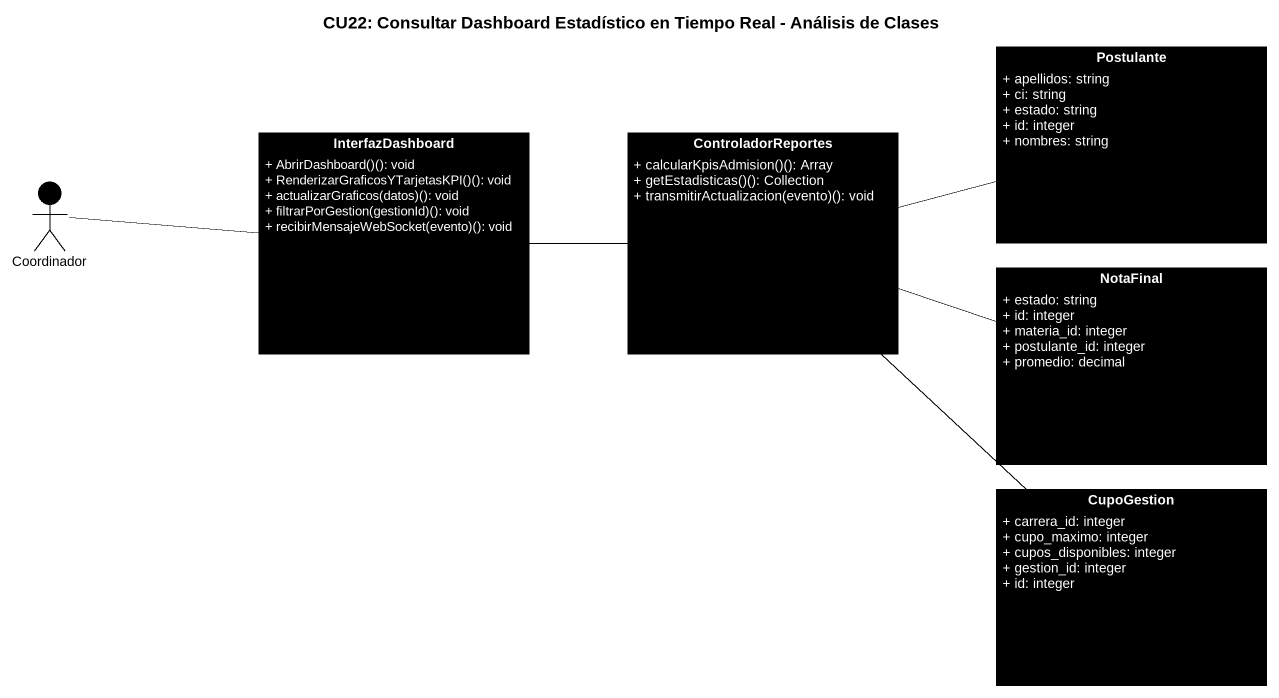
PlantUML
@startuml
title CU22: Consultar Dashboard Estadístico en Tiempo Real - Análisis de Clases
allowmixing
hide circle
hide empty members
skinparam classAttributeIconSize 0
class Postulante #000000 {
  + apellidos: string
  + ci: string
  + estado: string
  + id: integer
  + nombres: string
}
class InterfazDashboard #000000 {
  + AbrirDashboard()(): void
  + RenderizarGraficosYTarjetasKPI()(): void
  + actualizarGraficos(datos)(): void
  + filtrarPorGestion(gestionId)(): void
  + recibirMensajeWebSocket(evento)(): void
}
class ControladorReportes #000000 {
  + calcularKpisAdmision()(): Array
  + getEstadisticas()(): Collection
  + transmitirActualizacion(evento)(): void
}
actor Coordinador #000000
class NotaFinal #000000 {
  + estado: string
  + id: integer
  + materia_id: integer
  + postulante_id: integer
  + promedio: decimal
}
class CupoGestion #000000 {
  + carrera_id: integer
  + cupo_maximo: integer
  + cupos_disponibles: integer
  + gestion_id: integer
  + id: integer
}
InterfazDashboard -right- ControladorReportes
ControladorReportes -right- Postulante
ControladorReportes -right- NotaFinal
ControladorReportes -- CupoGestion
Coordinador -right- InterfazDashboard
@enduml
